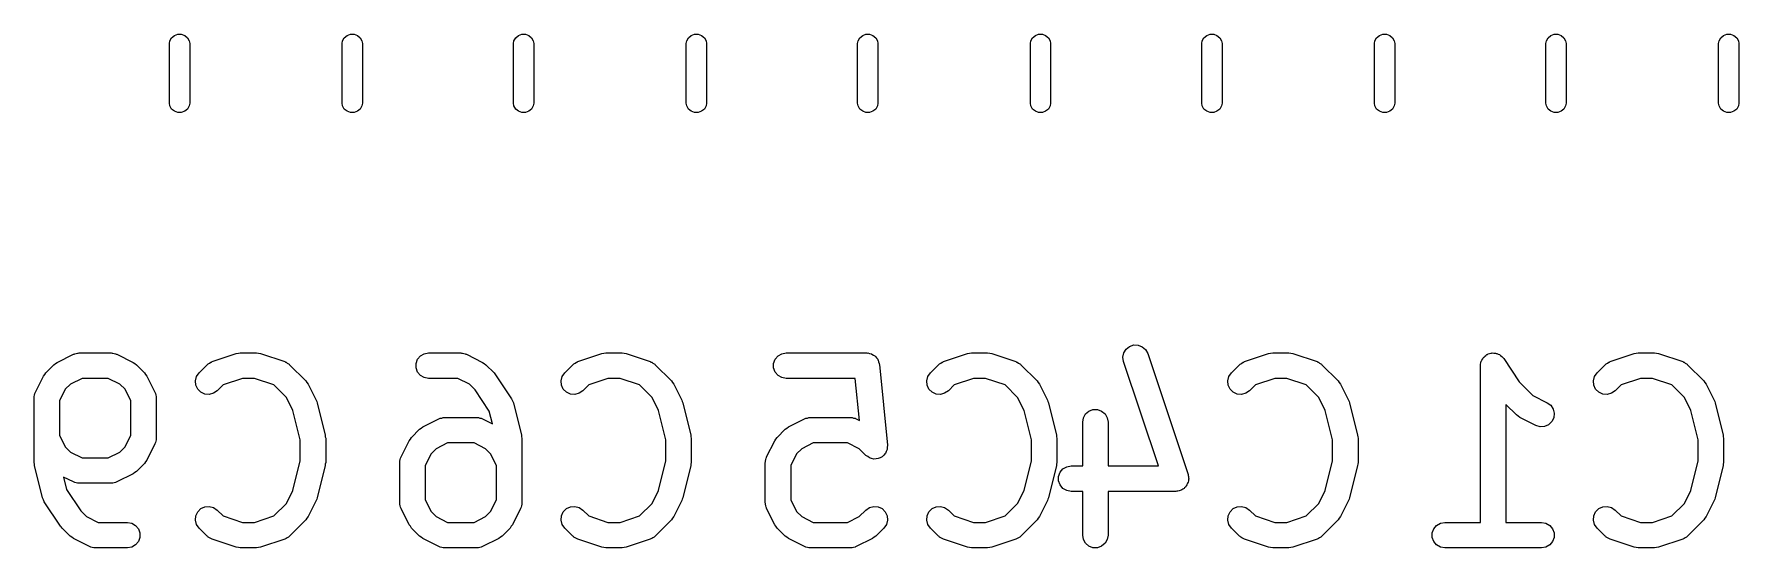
# Model space of a CAD drawing. Extents: x 44 to 144, y -112 to -67.
# Drawn here: x 98.71 to 108.77, y -69.62 to -66.58 of the extents above; entities that cross this region are included whole.
import ezdxf

# ---------------------------------------------------------------- set-up
doc = ezdxf.new("R2010")
doc.units = 0
doc.header["$MEASUREMENT"] = 0
doc.layers.add('BLACK', color=7, linetype='CONTINUOUS')

msp = doc.modelspace()

# ---------------------------------------------------------------- linework, layer by layer
at = {"layer": 'BLACK', "linetype": 'CONTINUOUS'}
for p, q in [((99.506, -66.6395), (99.5087, -66.6239)), ((99.506, -66.9925), (99.506, -66.6395)), ((99.5087, -66.6239), (99.5193, -66.6056)), ((99.5193, -66.6056), (99.5355, -66.592)), ((99.5355, -66.592), (99.5554, -66.5847)), ((99.5554, -66.5847), (99.5766, -66.5847)), ((99.5766, -66.5847), (99.5965, -66.592)), ((99.5965, -66.592), (99.6127, -66.6056)), ((99.6127, -66.6056), (99.6233, -66.6239)), ((99.6233, -66.6239), (99.626, -66.6395)), ((99.626, -66.6395), (99.626, -66.9925)), ((100.526, -66.6395), (100.529, -66.6239)), ((100.526, -66.9925), (100.526, -66.6395)), ((100.529, -66.6239), (100.539, -66.6056)), ((100.539, -66.6056), (100.556, -66.592)), ((100.556, -66.592), (100.575, -66.5847)), ((100.575, -66.5847), (100.597, -66.5847)), ((100.597, -66.5847), (100.616, -66.592)), ((100.616, -66.592), (100.633, -66.6056)), ((100.633, -66.6056), (100.643, -66.6239)), ((100.643, -66.6239), (100.646, -66.6395)), ((100.646, -66.6395), (100.646, -66.9925)), ((101.538, -66.6395), (101.541, -66.6239)), ((101.538, -66.9925), (101.538, -66.6395)), ((101.541, -66.6239), (101.551, -66.6056)), ((101.551, -66.6056), (101.568, -66.592)), ((101.568, -66.592), (101.587, -66.5847)), ((101.587, -66.5847), (101.609, -66.5847)), ((101.609, -66.5847), (101.628, -66.592)), ((101.628, -66.592), (101.645, -66.6056)), ((101.645, -66.6056), (101.655, -66.6239)), ((101.655, -66.6239), (101.658, -66.6395)), ((101.658, -66.6395), (101.658, -66.9925)), ((102.558, -66.6395), (102.561, -66.6239)), ((102.558, -66.9925), (102.558, -66.6395)), ((102.561, -66.6239), (102.571, -66.6056)), ((102.571, -66.6056), (102.588, -66.592)), ((102.588, -66.592), (102.607, -66.5847)), ((102.607, -66.5847), (102.629, -66.5847)), ((102.629, -66.5847), (102.648, -66.592)), ((102.648, -66.592), (102.665, -66.6056)), ((102.665, -66.6056), (102.675, -66.6239)), ((102.675, -66.6239), (102.678, -66.6395)), ((102.678, -66.6395), (102.678, -66.9925)), ((103.57, -66.6395), (103.573, -66.6239)), ((103.57, -66.9925), (103.57, -66.6395)), ((103.573, -66.6239), (103.583, -66.6056)), ((103.583, -66.6056), (103.6, -66.592)), ((103.6, -66.592), (103.619, -66.5847)), ((103.619, -66.5847), (103.641, -66.5847)), ((103.641, -66.5847), (103.66, -66.592)), ((103.66, -66.592), (103.677, -66.6056)), ((103.677, -66.6056), (103.687, -66.6239)), ((103.687, -66.6239), (103.69, -66.6395)), ((103.69, -66.6395), (103.69, -66.9925)), ((104.59, -66.6395), (104.593, -66.6239)), ((104.59, -66.9925), (104.59, -66.6395)), ((104.593, -66.6239), (104.603, -66.6056)), ((104.603, -66.6056), (104.62, -66.592)), ((104.62, -66.592), (104.639, -66.5847)), ((104.639, -66.5847), (104.661, -66.5847)), ((104.661, -66.5847), (104.68, -66.592)), ((104.68, -66.592), (104.697, -66.6056)), ((104.697, -66.6056), (104.707, -66.6239)), ((104.707, -66.6239), (104.71, -66.6395)), ((104.71, -66.6395), (104.71, -66.9925)), ((105.602, -66.6395), (105.605, -66.6239)), ((105.602, -66.9925), (105.602, -66.6395)), ((105.605, -66.6239), (105.615, -66.6056)), ((105.615, -66.6056), (105.632, -66.592)), ((105.632, -66.592), (105.651, -66.5847)), ((105.651, -66.5847), (105.673, -66.5847)), ((105.673, -66.5847), (105.692, -66.592)), ((105.692, -66.592), (105.709, -66.6056)), ((105.709, -66.6056), (105.719, -66.6239)), ((105.719, -66.6239), (105.722, -66.6395)), ((105.722, -66.6395), (105.722, -66.9925)), ((106.622, -66.6395), (106.625, -66.6239)), ((106.622, -66.9925), (106.622, -66.6395)), ((106.625, -66.6239), (106.635, -66.6056)), ((106.635, -66.6056), (106.652, -66.592)), ((106.652, -66.592), (106.671, -66.5847)), ((106.671, -66.5847), (106.693, -66.5847)), ((106.693, -66.5847), (106.712, -66.592)), ((106.712, -66.592), (106.729, -66.6056)), ((106.729, -66.6056), (106.739, -66.6239)), ((106.739, -66.6239), (106.742, -66.6395)), ((106.742, -66.6395), (106.742, -66.9925)), ((107.634, -66.6395), (107.637, -66.6239)), ((107.634, -66.9925), (107.634, -66.6395)), ((107.637, -66.6239), (107.647, -66.6056)), ((107.647, -66.6056), (107.664, -66.592)), ((107.664, -66.592), (107.683, -66.5847)), ((107.683, -66.5847), (107.705, -66.5847)), ((107.705, -66.5847), (107.724, -66.592)), ((107.724, -66.592), (107.741, -66.6056)), ((107.741, -66.6056), (107.751, -66.6239)), ((107.751, -66.6239), (107.754, -66.6395)), ((107.754, -66.6395), (107.754, -66.9925)), ((108.654, -66.6395), (108.657, -66.6239)), ((108.654, -66.9925), (108.654, -66.6395)), ((108.657, -66.6239), (108.667, -66.6056)), ((108.667, -66.6056), (108.684, -66.592)), ((108.684, -66.592), (108.703, -66.5847)), ((108.703, -66.5847), (108.725, -66.5847)), ((108.725, -66.5847), (108.744, -66.592)), ((108.744, -66.592), (108.761, -66.6056)), ((108.761, -66.6056), (108.771, -66.6239)), ((108.771, -66.6239), (108.774, -66.6395)), ((108.774, -66.6395), (108.774, -66.9925)), ((99.5087, -67.0081), (99.506, -66.9925)), ((99.5193, -67.0264), (99.5087, -67.0081)), ((99.5355, -67.04), (99.5193, -67.0264)), ((99.5554, -67.0473), (99.5355, -67.04)), ((99.5965, -67.04), (99.5766, -67.0473)), ((99.6127, -67.0264), (99.5965, -67.04)), ((99.6233, -67.0081), (99.6127, -67.0264)), ((99.626, -66.9925), (99.6233, -67.0081)), ((100.529, -67.0081), (100.526, -66.9925)), ((100.539, -67.0264), (100.529, -67.0081)), ((100.556, -67.04), (100.539, -67.0264)), ((100.575, -67.0473), (100.556, -67.04)), ((100.616, -67.04), (100.597, -67.0473)), ((100.633, -67.0264), (100.616, -67.04)), ((100.643, -67.0081), (100.633, -67.0264)), ((100.646, -66.9925), (100.643, -67.0081)), ((101.541, -67.0081), (101.538, -66.9925)), ((101.551, -67.0264), (101.541, -67.0081)), ((101.568, -67.04), (101.551, -67.0264)), ((101.587, -67.0473), (101.568, -67.04)), ((101.628, -67.04), (101.609, -67.0473)), ((101.645, -67.0264), (101.628, -67.04)), ((101.655, -67.0081), (101.645, -67.0264)), ((101.658, -66.9925), (101.655, -67.0081)), ((102.561, -67.0081), (102.558, -66.9925)), ((102.571, -67.0264), (102.561, -67.0081)), ((102.588, -67.04), (102.571, -67.0264)), ((102.607, -67.0473), (102.588, -67.04)), ((102.648, -67.04), (102.629, -67.0473)), ((102.665, -67.0264), (102.648, -67.04)), ((102.675, -67.0081), (102.665, -67.0264)), ((102.678, -66.9925), (102.675, -67.0081)), ((103.573, -67.0081), (103.57, -66.9925)), ((103.583, -67.0264), (103.573, -67.0081)), ((103.6, -67.04), (103.583, -67.0264)), ((103.619, -67.0473), (103.6, -67.04)), ((103.66, -67.04), (103.641, -67.0473)), ((103.677, -67.0264), (103.66, -67.04)), ((103.687, -67.0081), (103.677, -67.0264)), ((103.69, -66.9925), (103.687, -67.0081)), ((104.593, -67.0081), (104.59, -66.9925)), ((104.603, -67.0264), (104.593, -67.0081)), ((104.62, -67.04), (104.603, -67.0264)), ((104.639, -67.0473), (104.62, -67.04)), ((104.68, -67.04), (104.661, -67.0473)), ((104.697, -67.0264), (104.68, -67.04)), ((104.707, -67.0081), (104.697, -67.0264)), ((104.71, -66.9925), (104.707, -67.0081)), ((105.605, -67.0081), (105.602, -66.9925)), ((105.615, -67.0264), (105.605, -67.0081)), ((105.632, -67.04), (105.615, -67.0264)), ((105.651, -67.0473), (105.632, -67.04)), ((105.692, -67.04), (105.673, -67.0473)), ((105.709, -67.0264), (105.692, -67.04)), ((105.719, -67.0081), (105.709, -67.0264)), ((105.722, -66.9925), (105.719, -67.0081)), ((106.625, -67.0081), (106.622, -66.9925)), ((106.635, -67.0264), (106.625, -67.0081)), ((106.652, -67.04), (106.635, -67.0264)), ((106.671, -67.0473), (106.652, -67.04)), ((106.712, -67.04), (106.693, -67.0473)), ((106.729, -67.0264), (106.712, -67.04)), ((106.739, -67.0081), (106.729, -67.0264)), ((106.742, -66.9925), (106.739, -67.0081)), ((107.637, -67.0081), (107.634, -66.9925)), ((107.647, -67.0264), (107.637, -67.0081)), ((107.664, -67.04), (107.647, -67.0264)), ((107.683, -67.0473), (107.664, -67.04)), ((107.724, -67.04), (107.705, -67.0473)), ((107.741, -67.0264), (107.724, -67.04)), ((107.751, -67.0081), (107.741, -67.0264)), ((107.754, -66.9925), (107.751, -67.0081)), ((108.657, -67.0081), (108.654, -66.9925)), ((108.667, -67.0264), (108.657, -67.0081)), ((108.684, -67.04), (108.667, -67.0264)), ((108.703, -67.0473), (108.684, -67.04)), ((108.744, -67.04), (108.725, -67.0473)), ((108.761, -67.0264), (108.744, -67.04)), ((108.771, -67.0081), (108.761, -67.0264)), ((108.774, -66.9925), (108.771, -67.0081)), ((99.5766, -67.0473), (99.5554, -67.0473)), ((100.597, -67.0473), (100.575, -67.0473)), ((101.609, -67.0473), (101.587, -67.0473)), ((102.629, -67.0473), (102.607, -67.0473)), ((103.641, -67.0473), (103.619, -67.0473)), ((104.661, -67.0473), (104.639, -67.0473)), ((105.673, -67.0473), (105.651, -67.0473)), ((106.693, -67.0473), (106.671, -67.0473)), ((107.705, -67.0473), (107.683, -67.0473)), ((108.725, -67.0473), (108.703, -67.0473)), ((105.142, -68.4652), (105.156, -68.443)), ((105.156, -68.443), (105.176, -68.4268)), ((105.176, -68.4268), (105.201, -68.4186)), ((105.201, -68.4186), (105.227, -68.4193)), ((105.227, -68.4193), (105.251, -68.4289)), ((105.251, -68.4289), (105.27, -68.4461)), ((105.27, -68.4461), (105.283, -68.469)), ((98.7769, -68.5826), (98.8245, -68.535)), ((98.8245, -68.535), (98.8343, -68.5281)), ((98.8343, -68.5281), (98.844, -68.5209)), ((98.844, -68.5209), (98.9392, -68.4733)), ((98.9392, -68.4733), (98.9434, -68.4721)), ((98.9434, -68.4721), (98.9471, -68.4699)), ((98.9471, -68.4699), (98.9558, -68.4684)), ((98.9558, -68.4684), (98.9642, -68.4659)), ((98.9642, -68.4659), (98.9685, -68.4661)), ((98.9685, -68.4661), (98.9728, -68.4654)), ((98.9728, -68.4654), (99.1632, -68.4654)), ((99.1632, -68.4654), (99.1675, -68.4661)), ((99.1675, -68.4661), (99.1718, -68.4659)), ((99.1718, -68.4659), (99.1802, -68.4684)), ((99.1802, -68.4684), (99.1889, -68.4699)), ((99.1889, -68.4699), (99.1926, -68.4721)), ((99.1926, -68.4721), (99.1968, -68.4733)), ((99.1968, -68.4733), (99.292, -68.5209)), ((99.292, -68.5209), (99.3017, -68.5281)), ((99.3017, -68.5281), (99.3115, -68.535)), ((99.3115, -68.535), (99.3591, -68.5826)), ((99.6816, -68.5826), (99.7293, -68.535)), ((99.7293, -68.535), (99.7328, -68.5325)), ((99.7328, -68.5325), (99.7357, -68.5293)), ((99.7357, -68.5293), (99.7434, -68.5251)), ((99.7434, -68.5251), (99.7506, -68.52)), ((99.7506, -68.52), (99.7548, -68.5189)), ((99.7548, -68.5189), (99.7586, -68.5168)), ((99.7586, -68.5168), (99.9014, -68.4692)), ((99.9014, -68.4692), (99.9133, -68.4675)), ((99.9133, -68.4675), (99.9251, -68.4654)), ((99.9251, -68.4654), (100.02, -68.4654)), ((100.02, -68.4654), (100.032, -68.4675)), ((100.032, -68.4675), (100.044, -68.4692)), ((100.044, -68.4692), (100.187, -68.5168)), ((100.187, -68.5168), (100.191, -68.5189)), ((100.191, -68.5189), (100.195, -68.52)), ((100.195, -68.52), (100.202, -68.5251)), ((100.202, -68.5251), (100.21, -68.5293)), ((100.21, -68.5293), (100.213, -68.5325)), ((100.213, -68.5325), (100.216, -68.535)), ((100.216, -68.535), (100.312, -68.6302)), ((100.963, -68.5274), (100.972, -68.5029)), ((100.963, -68.5534), (100.963, -68.5274)), ((100.972, -68.5779), (100.963, -68.5534)), ((100.972, -68.5029), (100.988, -68.4829)), ((100.988, -68.4829), (101.011, -68.4699)), ((101.011, -68.4699), (101.037, -68.4654)), ((101.037, -68.4654), (101.227, -68.4654)), ((101.227, -68.4654), (101.231, -68.4661)), ((101.231, -68.4661), (101.236, -68.4659)), ((101.236, -68.4659), (101.244, -68.4684)), ((101.244, -68.4684), (101.253, -68.4699)), ((101.253, -68.4699), (101.256, -68.4721)), ((101.256, -68.4721), (101.261, -68.4733)), ((101.261, -68.4733), (101.356, -68.5209)), ((101.356, -68.5209), (101.365, -68.5281)), ((101.365, -68.5281), (101.375, -68.535)), ((101.375, -68.535), (101.423, -68.5826)), ((101.841, -68.5826), (101.888, -68.535)), ((101.888, -68.535), (101.892, -68.5325)), ((101.892, -68.5325), (101.895, -68.5293)), ((101.895, -68.5293), (101.902, -68.5251)), ((101.902, -68.5251), (101.91, -68.52)), ((101.91, -68.52), (101.914, -68.5189)), ((101.914, -68.5189), (101.918, -68.5168)), ((101.918, -68.5168), (102.06, -68.4692)), ((102.06, -68.4692), (102.072, -68.4675)), ((102.072, -68.4675), (102.084, -68.4654)), ((102.084, -68.4654), (102.179, -68.4654)), ((102.179, -68.4654), (102.191, -68.4675)), ((102.191, -68.4675), (102.203, -68.4692)), ((102.203, -68.4692), (102.346, -68.5168)), ((102.346, -68.5168), (102.35, -68.5189)), ((102.35, -68.5189), (102.354, -68.52)), ((102.354, -68.52), (102.361, -68.5251)), ((102.361, -68.5251), (102.369, -68.5293)), ((102.369, -68.5293), (102.372, -68.5325)), ((102.372, -68.5325), (102.375, -68.535)), ((102.375, -68.535), (102.471, -68.6302)), ((103.074, -68.5274), (103.083, -68.5029)), ((103.074, -68.5534), (103.074, -68.5274)), ((103.083, -68.5779), (103.074, -68.5534)), ((103.083, -68.5029), (103.1, -68.4829)), ((103.1, -68.4829), (103.122, -68.4699)), ((103.122, -68.4699), (103.148, -68.4654)), ((103.148, -68.4654), (103.624, -68.4654)), ((103.624, -68.4654), (103.627, -68.4659)), ((103.627, -68.4659), (103.63, -68.4656)), ((103.63, -68.4656), (103.64, -68.4681)), ((103.64, -68.4681), (103.65, -68.4699)), ((103.65, -68.4699), (103.652, -68.4713)), ((103.652, -68.4713), (103.655, -68.472)), ((103.655, -68.472), (103.663, -68.4778)), ((103.663, -68.4778), (103.672, -68.4829)), ((103.672, -68.4829), (103.674, -68.4851)), ((103.674, -68.4851), (103.676, -68.4867)), ((103.676, -68.4867), (103.682, -68.495)), ((103.682, -68.495), (103.689, -68.5029)), ((103.689, -68.5029), (103.69, -68.5055)), ((103.69, -68.5055), (103.692, -68.5078)), ((103.692, -68.5078), (103.694, -68.5177)), ((103.694, -68.5177), (103.698, -68.5274)), ((103.698, -68.5274), (103.698, -68.5302)), ((103.698, -68.5302), (103.699, -68.5329)), ((103.699, -68.5329), (103.746, -69.0091)), ((104, -68.5826), (104.047, -68.535)), ((104.047, -68.535), (104.051, -68.5325)), ((104.051, -68.5325), (104.054, -68.5293)), ((104.054, -68.5293), (104.061, -68.5251)), ((104.061, -68.5251), (104.069, -68.52)), ((104.069, -68.52), (104.073, -68.5189)), ((104.073, -68.5189), (104.077, -68.5168)), ((104.077, -68.5168), (104.219, -68.4692)), ((104.219, -68.4692), (104.231, -68.4675)), ((104.231, -68.4675), (104.243, -68.4654)), ((104.243, -68.4654), (104.338, -68.4654)), ((104.338, -68.4654), (104.35, -68.4675)), ((104.35, -68.4675), (104.362, -68.4692)), ((104.362, -68.4692), (104.505, -68.5168)), ((104.505, -68.5168), (104.509, -68.5189)), ((104.509, -68.5189), (104.513, -68.52)), ((104.513, -68.52), (104.52, -68.5251)), ((104.52, -68.5251), (104.528, -68.5293)), ((104.528, -68.5293), (104.531, -68.5325)), ((104.531, -68.5325), (104.534, -68.535)), ((104.534, -68.535), (104.63, -68.6302)), ((105.137, -68.4907), (105.142, -68.4652)), ((105.14, -68.5165), (105.137, -68.4907)), ((105.346, -69.132), (105.14, -68.5165)), ((105.283, -68.469), (105.521, -69.1833)), ((105.778, -68.5826), (105.825, -68.535)), ((105.825, -68.535), (105.829, -68.5325)), ((105.829, -68.5325), (105.832, -68.5293)), ((105.832, -68.5293), (105.839, -68.5251)), ((105.839, -68.5251), (105.847, -68.52)), ((105.847, -68.52), (105.851, -68.5189)), ((105.851, -68.5189), (105.855, -68.5168)), ((105.855, -68.5168), (105.997, -68.4692)), ((105.997, -68.4692), (106.009, -68.4675)), ((106.009, -68.4675), (106.021, -68.4654)), ((106.021, -68.4654), (106.116, -68.4654)), ((106.116, -68.4654), (106.128, -68.4675)), ((106.128, -68.4675), (106.14, -68.4692)), ((106.14, -68.4692), (106.283, -68.5168)), ((106.283, -68.5168), (106.287, -68.5189)), ((106.287, -68.5189), (106.291, -68.52)), ((106.291, -68.52), (106.298, -68.5251)), ((106.298, -68.5251), (106.306, -68.5293)), ((106.306, -68.5293), (106.309, -68.5325)), ((106.309, -68.5325), (106.312, -68.535)), ((106.312, -68.535), (106.408, -68.6302)), ((107.248, -68.5321), (107.251, -68.5235)), ((107.249, -68.5363), (107.248, -68.5321)), ((107.248, -68.5404), (107.249, -68.5363)), ((107.248, -69.4654), (107.248, -68.5404)), ((107.251, -68.5235), (107.253, -68.5147)), ((107.253, -68.5147), (107.255, -68.5111)), ((107.255, -68.5111), (107.256, -68.5071)), ((107.256, -68.5071), (107.261, -68.4999)), ((107.261, -68.4999), (107.266, -68.4922)), ((107.266, -68.4922), (107.269, -68.4895)), ((107.269, -68.4895), (107.271, -68.4861)), ((107.271, -68.4861), (107.279, -68.4812)), ((107.279, -68.4812), (107.285, -68.4754)), ((107.285, -68.4754), (107.289, -68.474)), ((107.289, -68.474), (107.293, -68.4717)), ((107.293, -68.4717), (107.302, -68.4696)), ((107.302, -68.4696), (107.31, -68.4665)), ((107.31, -68.4665), (107.314, -68.4665)), ((107.314, -68.4665), (107.318, -68.4655)), ((107.318, -68.4655), (107.327, -68.4665)), ((107.327, -68.4665), (107.336, -68.4665)), ((107.336, -68.4665), (107.34, -68.4679)), ((107.34, -68.4679), (107.344, -68.4684)), ((107.344, -68.4684), (107.352, -68.4724)), ((107.352, -68.4724), (107.361, -68.4754)), ((107.361, -68.4754), (107.364, -68.4781)), ((107.364, -68.4781), (107.367, -68.4799)), ((107.367, -68.4799), (107.374, -68.4864)), ((107.374, -68.4864), (107.38, -68.4922)), ((107.38, -68.4922), (107.383, -68.4958)), ((107.383, -68.4958), (107.385, -68.4988)), ((107.385, -68.4988), (107.477, -68.6355)), ((107.937, -68.5826), (107.984, -68.535)), ((107.984, -68.535), (107.988, -68.5325)), ((107.988, -68.5325), (107.991, -68.5293)), ((107.991, -68.5293), (107.998, -68.5251)), ((107.998, -68.5251), (108.006, -68.52)), ((108.006, -68.52), (108.01, -68.5189)), ((108.01, -68.5189), (108.014, -68.5168)), ((108.014, -68.5168), (108.156, -68.4692)), ((108.156, -68.4692), (108.168, -68.4675)), ((108.168, -68.4675), (108.18, -68.4654)), ((108.18, -68.4654), (108.275, -68.4654)), ((108.275, -68.4654), (108.287, -68.4675)), ((108.287, -68.4675), (108.299, -68.4692)), ((108.299, -68.4692), (108.442, -68.5168)), ((108.442, -68.5168), (108.446, -68.5189)), ((108.446, -68.5189), (108.45, -68.52)), ((108.45, -68.52), (108.457, -68.5251)), ((108.457, -68.5251), (108.465, -68.5293)), ((108.465, -68.5293), (108.468, -68.5325)), ((108.468, -68.5325), (108.471, -68.535)), ((108.471, -68.535), (108.567, -68.6302)), ((98.7152, -68.6973), (98.7628, -68.6021)), ((98.7628, -68.6021), (98.77, -68.5924)), ((98.77, -68.5924), (98.7769, -68.5826)), ((98.9219, -68.6496), (98.8915, -68.68)), ((98.9905, -68.6154), (98.9219, -68.6496)), ((99.1455, -68.6154), (98.9905, -68.6154)), ((99.214, -68.6496), (99.1455, -68.6154)), ((99.2445, -68.68), (99.214, -68.6496)), ((99.3591, -68.5826), (99.366, -68.5924)), ((99.366, -68.5924), (99.3732, -68.6021)), ((99.3732, -68.6021), (99.4208, -68.6973)), ((99.66, -68.6291), (99.6667, -68.6039)), ((99.6622, -68.655), (99.66, -68.6291)), ((99.6667, -68.6039), (99.6816, -68.5826)), ((99.8228, -68.6536), (99.7877, -68.6887)), ((99.9373, -68.6154), (99.8228, -68.6536)), ((100.008, -68.6154), (99.9373, -68.6154)), ((100.123, -68.6536), (100.008, -68.6154)), ((100.197, -68.7277), (100.123, -68.6536)), ((100.312, -68.6302), (100.318, -68.6401)), ((100.318, -68.6401), (100.326, -68.6497)), ((100.326, -68.6497), (100.373, -68.7449)), ((100.988, -68.5978), (100.972, -68.5779)), ((101.011, -68.6109), (100.988, -68.5978)), ((101.037, -68.6154), (101.011, -68.6109)), ((101.209, -68.6154), (101.037, -68.6154)), ((101.278, -68.6496), (101.209, -68.6154)), ((101.312, -68.6834), (101.278, -68.6496)), ((101.423, -68.5826), (101.427, -68.5887)), ((101.427, -68.5887), (101.432, -68.594)), ((101.432, -68.594), (101.527, -68.7369)), ((101.819, -68.6291), (101.826, -68.6039)), ((101.821, -68.655), (101.819, -68.6291)), ((101.826, -68.6039), (101.841, -68.5826)), ((101.982, -68.6536), (101.947, -68.6887)), ((102.096, -68.6154), (101.982, -68.6536)), ((102.167, -68.6154), (102.096, -68.6154)), ((102.282, -68.6536), (102.167, -68.6154)), ((102.356, -68.7277), (102.282, -68.6536)), ((102.471, -68.6302), (102.477, -68.6401)), ((102.477, -68.6401), (102.485, -68.6497)), ((102.485, -68.6497), (102.532, -68.7449)), ((103.1, -68.5978), (103.083, -68.5779)), ((103.122, -68.6109), (103.1, -68.5978)), ((103.148, -68.6154), (103.122, -68.6109)), ((103.556, -68.6154), (103.148, -68.6154)), ((103.581, -68.8636), (103.556, -68.6154)), ((103.978, -68.6291), (103.985, -68.6039)), ((103.98, -68.655), (103.978, -68.6291)), ((103.985, -68.6039), (104, -68.5826)), ((104.141, -68.6536), (104.106, -68.6887)), ((104.255, -68.6154), (104.141, -68.6536)), ((104.326, -68.6154), (104.255, -68.6154)), ((104.441, -68.6536), (104.326, -68.6154)), ((104.515, -68.7277), (104.441, -68.6536)), ((104.63, -68.6302), (104.636, -68.6401)), ((104.636, -68.6401), (104.644, -68.6497)), ((104.644, -68.6497), (104.691, -68.7449)), ((105.756, -68.6291), (105.763, -68.6039)), ((105.758, -68.655), (105.756, -68.6291)), ((105.763, -68.6039), (105.778, -68.5826)), ((105.919, -68.6536), (105.884, -68.6887)), ((106.033, -68.6154), (105.919, -68.6536)), ((106.104, -68.6154), (106.033, -68.6154)), ((106.219, -68.6536), (106.104, -68.6154)), ((106.293, -68.7277), (106.219, -68.6536)), ((106.408, -68.6302), (106.414, -68.6401)), ((106.414, -68.6401), (106.422, -68.6497)), ((106.422, -68.6497), (106.469, -68.7449)), ((107.477, -68.6355), (107.558, -68.7168)), ((107.915, -68.6291), (107.922, -68.6039)), ((107.917, -68.655), (107.915, -68.6291)), ((107.922, -68.6039), (107.937, -68.5826)), ((108.078, -68.6536), (108.043, -68.6887)), ((108.192, -68.6154), (108.078, -68.6536)), ((108.263, -68.6154), (108.192, -68.6154)), ((108.378, -68.6536), (108.263, -68.6154)), ((108.452, -68.7277), (108.378, -68.6536)), ((108.567, -68.6302), (108.573, -68.6401)), ((108.573, -68.6401), (108.581, -68.6497)), ((108.581, -68.6497), (108.628, -68.7449)), ((98.7073, -68.7309), (98.708, -68.7266)), ((98.7073, -69.1118), (98.7073, -68.7309)), ((98.7078, -68.7223), (98.7103, -68.7139)), ((98.708, -68.7266), (98.7078, -68.7223)), ((98.7103, -68.7139), (98.7118, -68.7052)), ((98.7118, -68.7052), (98.714, -68.7015)), ((98.714, -68.7015), (98.7152, -68.6973)), ((98.8915, -68.68), (98.8573, -68.7486)), ((98.8573, -68.7486), (98.8573, -68.9512)), ((99.2787, -68.7486), (99.2445, -68.68)), ((99.2787, -68.9512), (99.2787, -68.7486)), ((99.4208, -68.6973), (99.422, -68.7015)), ((99.422, -68.7015), (99.4242, -68.7052)), ((99.4242, -68.7052), (99.4257, -68.7139)), ((99.4257, -68.7139), (99.4282, -68.7223)), ((99.4282, -68.7223), (99.428, -68.7266)), ((99.428, -68.7266), (99.4287, -68.7309)), ((99.4287, -68.7309), (99.4287, -68.969)), ((99.6732, -68.6786), (99.6622, -68.655)), ((99.6916, -68.6971), (99.6732, -68.6786)), ((99.7153, -68.7081), (99.6916, -68.6971)), ((99.7412, -68.7103), (99.7153, -68.7081)), ((99.7664, -68.7036), (99.7412, -68.7103)), ((99.7877, -68.6887), (99.7664, -68.7036)), ((100.235, -68.8047), (100.197, -68.7277)), ((100.373, -68.7449), (100.376, -68.7528)), ((100.376, -68.7528), (100.379, -68.7603)), ((101.395, -68.8093), (101.312, -68.6834)), ((101.527, -68.7369), (101.533, -68.7486)), ((101.533, -68.7486), (101.538, -68.7603)), ((101.832, -68.6786), (101.821, -68.655)), ((101.851, -68.6971), (101.832, -68.6786)), ((101.874, -68.7081), (101.851, -68.6971)), ((101.9, -68.7103), (101.874, -68.7081)), ((101.925, -68.7036), (101.9, -68.7103)), ((101.947, -68.6887), (101.925, -68.7036)), ((102.394, -68.8047), (102.356, -68.7277)), ((102.532, -68.7449), (102.535, -68.7528)), ((102.535, -68.7528), (102.538, -68.7603)), ((103.991, -68.6786), (103.98, -68.655)), ((104.01, -68.6971), (103.991, -68.6786)), ((104.033, -68.7081), (104.01, -68.6971)), ((104.059, -68.7103), (104.033, -68.7081)), ((104.084, -68.7036), (104.059, -68.7103)), ((104.106, -68.6887), (104.084, -68.7036)), ((104.553, -68.8047), (104.515, -68.7277)), ((104.691, -68.7449), (104.694, -68.7528)), ((104.694, -68.7528), (104.697, -68.7603)), ((105.769, -68.6786), (105.758, -68.655)), ((105.788, -68.6971), (105.769, -68.6786)), ((105.811, -68.7081), (105.788, -68.6971)), ((105.837, -68.7103), (105.811, -68.7081)), ((105.862, -68.7036), (105.837, -68.7103)), ((105.884, -68.6887), (105.862, -68.7036)), ((106.331, -68.8047), (106.293, -68.7277)), ((106.469, -68.7449), (106.472, -68.7528)), ((106.472, -68.7528), (106.475, -68.7603)), ((107.558, -68.7168), (107.642, -68.759)), ((107.928, -68.6786), (107.917, -68.655)), ((107.947, -68.6971), (107.928, -68.6786)), ((107.97, -68.7081), (107.947, -68.6971)), ((107.996, -68.7103), (107.97, -68.7081)), ((108.021, -68.7036), (107.996, -68.7103)), ((108.043, -68.6887), (108.021, -68.7036)), ((108.49, -68.8047), (108.452, -68.7277)), ((108.628, -68.7449), (108.631, -68.7528)), ((108.631, -68.7528), (108.634, -68.7603)), ((100.279, -68.9782), (100.235, -68.8047)), ((100.379, -68.7603), (100.426, -68.9508)), ((101.003, -68.9019), (101.098, -68.8543)), ((101.098, -68.8543), (101.102, -68.853)), ((101.102, -68.853), (101.106, -68.8509)), ((101.106, -68.8509), (101.115, -68.8493)), ((101.115, -68.8493), (101.123, -68.8468)), ((101.123, -68.8468), (101.128, -68.8471)), ((101.128, -68.8471), (101.132, -68.8463)), ((101.132, -68.8463), (101.322, -68.8463)), ((101.322, -68.8463), (101.326, -68.8471)), ((101.326, -68.8471), (101.331, -68.8468)), ((101.331, -68.8468), (101.339, -68.8493)), ((101.339, -68.8493), (101.348, -68.8509)), ((101.348, -68.8509), (101.352, -68.853)), ((101.352, -68.853), (101.356, -68.8543)), ((101.356, -68.8543), (101.414, -68.8834)), ((101.414, -68.8834), (101.395, -68.8093)), ((101.538, -68.7603), (101.585, -68.9508)), ((102.438, -68.9782), (102.394, -68.8047)), ((102.538, -68.7603), (102.585, -68.9508)), ((103.162, -68.9019), (103.257, -68.8543)), ((103.257, -68.8543), (103.261, -68.853)), ((103.261, -68.853), (103.265, -68.8509)), ((103.265, -68.8509), (103.274, -68.8493)), ((103.274, -68.8493), (103.282, -68.8468)), ((103.282, -68.8468), (103.287, -68.8471)), ((103.287, -68.8471), (103.291, -68.8463)), ((103.291, -68.8463), (103.529, -68.8463)), ((103.529, -68.8463), (103.533, -68.8471)), ((103.533, -68.8471), (103.537, -68.8468)), ((103.537, -68.8468), (103.546, -68.8493)), ((103.546, -68.8493), (103.555, -68.8509)), ((103.555, -68.8509), (103.558, -68.853)), ((103.558, -68.853), (103.562, -68.8543)), ((103.562, -68.8543), (103.581, -68.8636)), ((104.597, -68.9782), (104.553, -68.8047)), ((104.697, -68.7603), (104.744, -68.9508)), ((104.899, -68.8737), (104.903, -68.8481)), ((104.903, -68.8481), (104.916, -68.8255)), ((104.916, -68.8255), (104.936, -68.8088)), ((104.936, -68.8088), (104.96, -68.7999)), ((104.96, -68.7999), (104.987, -68.7999)), ((104.987, -68.7999), (105.011, -68.8088)), ((105.011, -68.8088), (105.031, -68.8255)), ((105.031, -68.8255), (105.044, -68.8481)), ((105.044, -68.8481), (105.049, -68.8737)), ((106.375, -68.9782), (106.331, -68.8047)), ((106.475, -68.7603), (106.522, -68.9508)), ((107.46, -68.8315), (107.398, -68.7691)), ((107.398, -68.7691), (107.398, -69.4654)), ((107.47, -68.8384), (107.46, -68.8315)), ((107.48, -68.8456), (107.47, -68.8384)), ((107.575, -68.8932), (107.48, -68.8456)), ((107.642, -68.759), (107.663, -68.7745)), ((107.663, -68.7745), (107.678, -68.7963)), ((107.681, -68.8475), (107.669, -68.8708)), ((107.678, -68.7963), (107.684, -68.8216)), ((107.684, -68.8216), (107.681, -68.8475)), ((108.534, -68.9782), (108.49, -68.8047)), ((108.634, -68.7603), (108.681, -68.9508)), ((98.8573, -68.9512), (98.8915, -69.0198)), ((99.2445, -69.0198), (99.2787, -68.9512)), ((100.426, -68.9508), (100.427, -68.9599)), ((100.936, -68.9635), (100.983, -68.9159)), ((100.983, -68.9159), (100.993, -68.909)), ((100.993, -68.909), (101.003, -68.9019)), ((101.585, -68.9508), (101.586, -68.9599)), ((102.585, -68.9508), (102.586, -68.9599)), ((103.095, -68.9635), (103.142, -68.9159)), ((103.142, -68.9159), (103.152, -68.909)), ((103.152, -68.909), (103.162, -68.9019)), ((104.744, -68.9508), (104.745, -68.9599)), ((104.899, -69.132), (104.899, -68.8737)), ((105.049, -68.8737), (105.049, -69.132)), ((106.522, -68.9508), (106.523, -68.9599)), ((107.6, -68.9006), (107.575, -68.8932)), ((107.626, -68.899), (107.6, -68.9006)), ((107.65, -68.8887), (107.626, -68.899)), ((107.669, -68.8708), (107.65, -68.8887)), ((108.681, -68.9508), (108.682, -68.9599)), ((98.8915, -69.0198), (98.9219, -69.0502)), ((98.9219, -69.0502), (98.9905, -69.0844)), ((99.1455, -69.0844), (99.214, -69.0502)), ((99.214, -69.0502), (99.2445, -69.0198)), ((99.4208, -69.0025), (99.3732, -69.0977)), ((99.422, -68.9983), (99.4208, -69.0025)), ((99.4242, -68.9946), (99.422, -68.9983)), ((99.4257, -68.9859), (99.4242, -68.9946)), ((99.4282, -68.9775), (99.4257, -68.9859)), ((99.4287, -68.969), (99.428, -68.9732)), ((99.428, -68.9732), (99.4282, -68.9775)), ((100.279, -69.1026), (100.279, -68.9782)), ((100.427, -68.9599), (100.429, -68.969)), ((100.429, -68.969), (100.429, -69.1118)), ((100.874, -69.0783), (100.922, -68.983)), ((100.922, -68.983), (100.929, -68.9734)), ((100.929, -68.9734), (100.936, -68.9635)), ((101.081, -69.0306), (101.051, -69.061)), ((101.149, -68.9963), (101.081, -69.0306)), ((101.305, -68.9963), (101.149, -68.9963)), ((101.373, -69.0306), (101.305, -68.9963)), ((101.403, -69.061), (101.373, -69.0306)), ((101.586, -68.9599), (101.588, -68.969)), ((101.588, -68.969), (101.588, -69.3499)), ((102.438, -69.1026), (102.438, -68.9782)), ((102.586, -68.9599), (102.588, -68.969)), ((102.588, -68.969), (102.588, -69.1118)), ((103.033, -69.0783), (103.081, -68.983)), ((103.081, -68.983), (103.088, -68.9734)), ((103.088, -68.9734), (103.095, -68.9635)), ((103.24, -69.0306), (103.21, -69.061)), ((103.308, -68.9963), (103.24, -69.0306)), ((103.511, -68.9963), (103.308, -68.9963)), ((103.58, -69.0306), (103.511, -68.9963)), ((103.619, -69.0696), (103.58, -69.0306)), ((103.739, -69.0474), (103.734, -69.0588)), ((103.744, -69.036), (103.739, -69.0474)), ((103.745, -69.0225), (103.744, -69.0351)), ((103.744, -69.0351), (103.744, -69.0355)), ((103.744, -69.0355), (103.744, -69.036)), ((103.746, -69.01), (103.745, -69.0225)), ((103.746, -69.0091), (103.746, -69.0096)), ((103.746, -69.0096), (103.746, -69.01)), ((104.597, -69.1026), (104.597, -68.9782)), ((104.745, -68.9599), (104.747, -68.969)), ((104.747, -68.969), (104.747, -69.1118)), ((106.375, -69.1026), (106.375, -68.9782)), ((106.523, -68.9599), (106.525, -68.969)), ((106.525, -68.969), (106.525, -69.1118)), ((108.534, -69.1026), (108.534, -68.9782)), ((108.682, -68.9599), (108.684, -68.969)), ((108.684, -68.969), (108.684, -69.1118)), ((98.7089, -69.1208), (98.7073, -69.1118)), ((98.7095, -69.13), (98.7089, -69.1208)), ((98.7571, -69.3205), (98.7095, -69.13)), ((98.9905, -69.0844), (99.1455, -69.0844)), ((99.3591, -69.1172), (99.3115, -69.1648)), ((99.366, -69.1074), (99.3591, -69.1172)), ((99.3732, -69.0977), (99.366, -69.1074)), ((100.235, -69.2761), (100.279, -69.1026)), ((100.426, -69.13), (100.379, -69.3205)), ((100.427, -69.1208), (100.426, -69.13)), ((100.429, -69.1118), (100.427, -69.1208)), ((100.866, -69.1118), (100.867, -69.1076)), ((100.866, -69.3499), (100.866, -69.1118)), ((100.867, -69.1032), (100.869, -69.0948)), ((100.867, -69.1076), (100.867, -69.1032)), ((100.869, -69.0948), (100.871, -69.0862)), ((100.871, -69.0862), (100.873, -69.0824)), ((100.873, -69.0824), (100.874, -69.0783)), ((101.051, -69.061), (101.016, -69.1295)), ((101.016, -69.1295), (101.016, -69.3322)), ((101.438, -69.1295), (101.403, -69.061)), ((101.438, -69.3322), (101.438, -69.1295)), ((102.394, -69.2761), (102.438, -69.1026)), ((102.585, -69.13), (102.538, -69.3205)), ((102.586, -69.1208), (102.585, -69.13)), ((102.588, -69.1118), (102.586, -69.1208)), ((103.025, -69.1118), (103.026, -69.1076)), ((103.025, -69.3499), (103.025, -69.1118)), ((103.026, -69.1032), (103.028, -69.0948)), ((103.026, -69.1076), (103.026, -69.1032)), ((103.028, -69.0948), (103.03, -69.0862)), ((103.03, -69.0862), (103.032, -69.0824)), ((103.032, -69.0824), (103.033, -69.0783)), ((103.21, -69.061), (103.175, -69.1295)), ((103.175, -69.1295), (103.175, -69.3322)), ((103.619, -69.0699), (103.619, -69.0696)), ((103.619, -69.0703), (103.619, -69.0699)), ((103.63, -69.0773), (103.619, -69.0703)), ((103.64, -69.0845), (103.63, -69.0773)), ((103.64, -69.0847), (103.64, -69.0845)), ((103.641, -69.0849), (103.64, -69.0847)), ((103.653, -69.088), (103.641, -69.0849)), ((103.665, -69.0913), (103.653, -69.088)), ((103.666, -69.0912), (103.665, -69.0913)), ((103.679, -69.0901), (103.666, -69.0914)), ((103.666, -69.0914), (103.666, -69.0912)), ((103.691, -69.089), (103.679, -69.0901)), ((103.692, -69.0888), (103.691, -69.089)), ((103.703, -69.0833), (103.692, -69.0888)), ((103.692, -69.0888), (103.692, -69.0888)), ((103.715, -69.078), (103.703, -69.0833)), ((103.724, -69.0685), (103.715, -69.0775)), ((103.715, -69.0775), (103.715, -69.0777)), ((103.715, -69.0777), (103.715, -69.078)), ((103.733, -69.0596), (103.724, -69.0685)), ((103.734, -69.0588), (103.733, -69.0592)), ((103.733, -69.0592), (103.733, -69.0596)), ((104.553, -69.2761), (104.597, -69.1026)), ((104.744, -69.13), (104.697, -69.3205)), ((104.745, -69.1208), (104.744, -69.13)), ((104.747, -69.1118), (104.745, -69.1208)), ((104.766, -69.1695), (104.782, -69.1496)), ((104.782, -69.1496), (104.805, -69.1366)), ((104.805, -69.1366), (104.831, -69.132)), ((104.831, -69.132), (104.899, -69.132)), ((105.049, -69.132), (105.346, -69.132)), ((106.331, -69.2761), (106.375, -69.1026)), ((106.522, -69.13), (106.475, -69.3205)), ((106.523, -69.1208), (106.522, -69.13)), ((106.525, -69.1118), (106.523, -69.1208)), ((108.49, -69.2761), (108.534, -69.1026)), ((108.681, -69.13), (108.634, -69.3205)), ((108.682, -69.1208), (108.681, -69.13)), ((108.684, -69.1118), (108.682, -69.1208)), ((98.9392, -69.2265), (98.881, -69.1974)), ((98.881, -69.1974), (98.8995, -69.2715)), ((98.9434, -69.2277), (98.9392, -69.2265)), ((98.9471, -69.2299), (98.9434, -69.2277)), ((98.9558, -69.2314), (98.9471, -69.2299)), ((98.9642, -69.2339), (98.9558, -69.2314)), ((98.9685, -69.2337), (98.9642, -69.2339)), ((98.9728, -69.2344), (98.9685, -69.2337)), ((99.1632, -69.2344), (98.9728, -69.2344)), ((99.1675, -69.2337), (99.1632, -69.2344)), ((99.1718, -69.2339), (99.1675, -69.2337)), ((99.1802, -69.2314), (99.1718, -69.2339)), ((99.1889, -69.2299), (99.1802, -69.2314)), ((99.1926, -69.2277), (99.1889, -69.2299)), ((99.1968, -69.2265), (99.1926, -69.2277)), ((99.292, -69.1789), (99.1968, -69.2265)), ((99.3017, -69.1717), (99.292, -69.1789)), ((99.3115, -69.1648), (99.3017, -69.1717)), ((104.757, -69.194), (104.766, -69.1695)), ((104.757, -69.2201), (104.757, -69.194)), ((104.766, -69.2445), (104.757, -69.2201)), ((104.782, -69.2645), (104.766, -69.2445)), ((105.506, -69.2568), (105.501, -69.2603)), ((105.51, -69.2504), (105.506, -69.2568)), ((105.515, -69.2445), (105.51, -69.2504)), ((105.517, -69.2393), (105.515, -69.2445)), ((105.519, -69.2346), (105.517, -69.2393)), ((105.521, -69.2272), (105.519, -69.2346)), ((105.521, -69.1833), (105.522, -69.1888)), ((105.524, -69.2201), (105.521, -69.2272)), ((105.522, -69.1888), (105.524, -69.194)), ((105.524, -69.194), (105.524, -69.2016)), ((105.524, -69.2016), (105.525, -69.2091)), ((105.525, -69.2091), (105.524, -69.2145)), ((105.524, -69.2145), (105.524, -69.2201)), ((98.7623, -69.3321), (98.7571, -69.3205)), ((98.7675, -69.3439), (98.7623, -69.3321)), ((98.8627, -69.4867), (98.7675, -69.3439)), ((98.8995, -69.2715), (98.9834, -69.3974)), ((100.123, -69.4272), (100.197, -69.3531)), ((100.197, -69.3531), (100.235, -69.2761)), ((100.373, -69.3358), (100.326, -69.4311)), ((100.376, -69.328), (100.373, -69.3358)), ((100.379, -69.3205), (100.376, -69.328)), ((100.867, -69.3542), (100.866, -69.3499)), ((100.867, -69.3585), (100.867, -69.3542)), ((100.869, -69.3669), (100.867, -69.3585)), ((101.016, -69.3322), (101.051, -69.4007)), ((101.403, -69.4007), (101.438, -69.3322)), ((101.587, -69.3585), (101.585, -69.3669)), ((101.588, -69.3499), (101.587, -69.3542)), ((101.587, -69.3542), (101.587, -69.3585)), ((102.282, -69.4272), (102.356, -69.3531)), ((102.356, -69.3531), (102.394, -69.2761)), ((102.532, -69.3358), (102.485, -69.4311)), ((102.535, -69.328), (102.532, -69.3358)), ((102.538, -69.3205), (102.535, -69.328)), ((103.026, -69.3542), (103.025, -69.3499)), ((103.026, -69.3585), (103.026, -69.3542)), ((103.028, -69.3669), (103.026, -69.3585)), ((103.175, -69.3322), (103.21, -69.4007)), ((104.441, -69.4272), (104.515, -69.3531)), ((104.515, -69.3531), (104.553, -69.2761)), ((104.691, -69.3358), (104.644, -69.4311)), ((104.694, -69.328), (104.691, -69.3358)), ((104.697, -69.3205), (104.694, -69.328)), ((104.805, -69.2775), (104.782, -69.2645)), ((104.831, -69.282), (104.805, -69.2775)), ((104.899, -69.282), (104.831, -69.282)), ((104.899, -69.5404), (104.899, -69.282)), ((105.45, -69.282), (105.049, -69.282)), ((105.049, -69.282), (105.049, -69.5404)), ((105.455, -69.2811), (105.45, -69.282)), ((105.461, -69.2812), (105.455, -69.2811)), ((105.468, -69.2788), (105.461, -69.2812)), ((105.475, -69.2775), (105.468, -69.2788)), ((105.48, -69.2748), (105.475, -69.2775)), ((105.485, -69.273), (105.48, -69.2748)), ((105.491, -69.2683), (105.485, -69.273)), ((105.498, -69.2645), (105.491, -69.2683)), ((105.501, -69.2603), (105.498, -69.2645)), ((106.219, -69.4272), (106.293, -69.3531)), ((106.293, -69.3531), (106.331, -69.2761)), ((106.469, -69.3358), (106.422, -69.4311)), ((106.472, -69.328), (106.469, -69.3358)), ((106.475, -69.3205), (106.472, -69.328)), ((108.378, -69.4272), (108.452, -69.3531)), ((108.452, -69.3531), (108.49, -69.2761)), ((108.628, -69.3358), (108.581, -69.4311)), ((108.631, -69.328), (108.628, -69.3358)), ((108.634, -69.3205), (108.631, -69.328)), ((98.9834, -69.3974), (99.0172, -69.4311)), ((99.0172, -69.4311), (99.0857, -69.4654)), ((99.66, -69.4517), (99.6622, -69.4257)), ((99.6667, -69.4768), (99.66, -69.4517)), ((99.6622, -69.4257), (99.6732, -69.4021)), ((99.6732, -69.4021), (99.6916, -69.3837)), ((99.6916, -69.3837), (99.7153, -69.3727)), ((99.7153, -69.3727), (99.7412, -69.3704)), ((99.7412, -69.3704), (99.7664, -69.3772)), ((99.7664, -69.3772), (99.7877, -69.3921)), ((99.7877, -69.3921), (99.8228, -69.4272)), ((99.8228, -69.4272), (99.9373, -69.4654)), ((100.008, -69.4654), (100.123, -69.4272)), ((100.312, -69.4506), (100.216, -69.5458)), ((100.318, -69.4407), (100.312, -69.4506)), ((100.326, -69.4311), (100.318, -69.4407)), ((100.871, -69.3756), (100.869, -69.3669)), ((100.873, -69.3793), (100.871, -69.3756)), ((100.874, -69.3834), (100.873, -69.3793)), ((100.922, -69.4787), (100.874, -69.3834)), ((101.051, -69.4007), (101.081, -69.4311)), ((101.081, -69.4311), (101.149, -69.4654)), ((101.305, -69.4654), (101.373, -69.4311)), ((101.373, -69.4311), (101.403, -69.4007)), ((101.58, -69.3834), (101.532, -69.4787)), ((101.581, -69.3793), (101.58, -69.3834)), ((101.583, -69.3756), (101.581, -69.3793)), ((101.585, -69.3669), (101.583, -69.3756)), ((101.819, -69.4517), (101.821, -69.4257)), ((101.826, -69.4768), (101.819, -69.4517)), ((101.821, -69.4257), (101.832, -69.4021)), ((101.832, -69.4021), (101.851, -69.3837)), ((101.851, -69.3837), (101.874, -69.3727)), ((101.874, -69.3727), (101.9, -69.3704)), ((101.9, -69.3704), (101.925, -69.3772)), ((101.925, -69.3772), (101.947, -69.3921)), ((101.947, -69.3921), (101.982, -69.4272)), ((101.982, -69.4272), (102.096, -69.4654)), ((102.167, -69.4654), (102.282, -69.4272)), ((102.471, -69.4506), (102.375, -69.5458)), ((102.477, -69.4407), (102.471, -69.4506)), ((102.485, -69.4311), (102.477, -69.4407)), ((103.03, -69.3756), (103.028, -69.3669)), ((103.032, -69.3793), (103.03, -69.3756)), ((103.033, -69.3834), (103.032, -69.3793)), ((103.081, -69.4787), (103.033, -69.3834)), ((103.21, -69.4007), (103.24, -69.4311)), ((103.24, -69.4311), (103.308, -69.4654)), ((103.511, -69.4654), (103.58, -69.4311)), ((103.58, -69.4311), (103.619, -69.3921)), ((103.619, -69.3921), (103.64, -69.3772)), ((103.64, -69.3772), (103.665, -69.3704)), ((103.665, -69.3704), (103.691, -69.3727)), ((103.691, -69.3727), (103.715, -69.3837)), ((103.715, -69.3837), (103.733, -69.4021)), ((103.733, -69.4021), (103.744, -69.4257)), ((103.746, -69.4517), (103.74, -69.4768)), ((103.744, -69.4257), (103.746, -69.4517)), ((103.978, -69.4517), (103.98, -69.4257)), ((103.985, -69.4768), (103.978, -69.4517)), ((103.98, -69.4257), (103.991, -69.4021)), ((103.991, -69.4021), (104.01, -69.3837)), ((104.01, -69.3837), (104.033, -69.3727)), ((104.033, -69.3727), (104.059, -69.3704)), ((104.059, -69.3704), (104.084, -69.3772)), ((104.084, -69.3772), (104.106, -69.3921)), ((104.106, -69.3921), (104.141, -69.4272)), ((104.141, -69.4272), (104.255, -69.4654)), ((104.326, -69.4654), (104.441, -69.4272)), ((104.63, -69.4506), (104.534, -69.5458)), ((104.636, -69.4407), (104.63, -69.4506)), ((104.644, -69.4311), (104.636, -69.4407)), ((105.756, -69.4517), (105.758, -69.4257)), ((105.763, -69.4768), (105.756, -69.4517)), ((105.758, -69.4257), (105.769, -69.4021)), ((105.769, -69.4021), (105.788, -69.3837)), ((105.788, -69.3837), (105.811, -69.3727)), ((105.811, -69.3727), (105.837, -69.3704)), ((105.837, -69.3704), (105.862, -69.3772)), ((105.862, -69.3772), (105.884, -69.3921)), ((105.884, -69.3921), (105.919, -69.4272)), ((105.919, -69.4272), (106.033, -69.4654)), ((106.104, -69.4654), (106.219, -69.4272)), ((106.408, -69.4506), (106.312, -69.5458)), ((106.414, -69.4407), (106.408, -69.4506)), ((106.422, -69.4311), (106.414, -69.4407)), ((107.915, -69.4517), (107.917, -69.4257)), ((107.922, -69.4768), (107.915, -69.4517)), ((107.917, -69.4257), (107.928, -69.4021)), ((107.928, -69.4021), (107.947, -69.3837)), ((107.947, -69.3837), (107.97, -69.3727)), ((107.97, -69.3727), (107.996, -69.3704)), ((107.996, -69.3704), (108.021, -69.3772)), ((108.021, -69.3772), (108.043, -69.3921)), ((108.043, -69.3921), (108.078, -69.4272)), ((108.078, -69.4272), (108.192, -69.4654)), ((108.263, -69.4654), (108.378, -69.4272)), ((108.567, -69.4506), (108.471, -69.5458)), ((108.573, -69.4407), (108.567, -69.4506)), ((108.581, -69.4311), (108.573, -69.4407)), ((98.8679, -69.4921), (98.8627, -69.4867)), ((98.8721, -69.4982), (98.8679, -69.4921)), ((98.9197, -69.5458), (98.8721, -69.4982)), ((98.9296, -69.5527), (98.9197, -69.5458)), ((98.9392, -69.5598), (98.9296, -69.5527)), ((99.0345, -69.6075), (98.9392, -69.5598)), ((99.0857, -69.4654), (99.2585, -69.4654)), ((99.2585, -69.4654), (99.2841, -69.4699)), ((99.2841, -69.4699), (99.3067, -69.4829)), ((99.3067, -69.4829), (99.3234, -69.5029)), ((99.3234, -69.5029), (99.3323, -69.5274)), ((99.3323, -69.5534), (99.3234, -69.5779)), ((99.3323, -69.5274), (99.3323, -69.5534)), ((99.6816, -69.4982), (99.6667, -69.4768)), ((99.7293, -69.5458), (99.6816, -69.4982)), ((99.7328, -69.5483), (99.7293, -69.5458)), ((99.7357, -69.5515), (99.7328, -69.5483)), ((99.7434, -69.5557), (99.7357, -69.5515)), ((99.7506, -69.5607), (99.7434, -69.5557)), ((99.7548, -69.5619), (99.7506, -69.5607)), ((99.9373, -69.4654), (100.008, -69.4654)), ((100.195, -69.5607), (100.191, -69.5619)), ((100.202, -69.5557), (100.195, -69.5607)), ((100.21, -69.5515), (100.202, -69.5557)), ((100.213, -69.5483), (100.21, -69.5515)), ((100.216, -69.5458), (100.213, -69.5483)), ((100.929, -69.4883), (100.922, -69.4787)), ((100.936, -69.4982), (100.929, -69.4883)), ((100.983, -69.5458), (100.936, -69.4982)), ((100.993, -69.5527), (100.983, -69.5458)), ((101.003, -69.5598), (100.993, -69.5527)), ((101.098, -69.6075), (101.003, -69.5598)), ((101.149, -69.4654), (101.305, -69.4654)), ((101.451, -69.5598), (101.356, -69.6075)), ((101.461, -69.5527), (101.451, -69.5598)), ((101.471, -69.5458), (101.461, -69.5527)), ((101.518, -69.4982), (101.471, -69.5458)), ((101.525, -69.4883), (101.518, -69.4982)), ((101.532, -69.4787), (101.525, -69.4883)), ((101.841, -69.4982), (101.826, -69.4768)), ((101.888, -69.5458), (101.841, -69.4982)), ((101.892, -69.5483), (101.888, -69.5458)), ((101.895, -69.5515), (101.892, -69.5483)), ((101.902, -69.5557), (101.895, -69.5515)), ((101.91, -69.5607), (101.902, -69.5557)), ((101.914, -69.5619), (101.91, -69.5607)), ((102.096, -69.4654), (102.167, -69.4654)), ((102.354, -69.5607), (102.35, -69.5619)), ((102.361, -69.5557), (102.354, -69.5607)), ((102.369, -69.5515), (102.361, -69.5557)), ((102.372, -69.5483), (102.369, -69.5515)), ((102.375, -69.5458), (102.372, -69.5483)), ((103.088, -69.4883), (103.081, -69.4787)), ((103.095, -69.4982), (103.088, -69.4883)), ((103.142, -69.5458), (103.095, -69.4982)), ((103.152, -69.5527), (103.142, -69.5458)), ((103.162, -69.5598), (103.152, -69.5527)), ((103.257, -69.6075), (103.162, -69.5598)), ((103.308, -69.4654), (103.511, -69.4654)), ((103.658, -69.5598), (103.562, -69.6075)), ((103.667, -69.5527), (103.658, -69.5598)), ((103.677, -69.5458), (103.667, -69.5527)), ((103.725, -69.4982), (103.677, -69.5458)), ((103.74, -69.4768), (103.725, -69.4982)), ((104, -69.4982), (103.985, -69.4768)), ((104.047, -69.5458), (104, -69.4982)), ((104.051, -69.5483), (104.047, -69.5458)), ((104.054, -69.5515), (104.051, -69.5483)), ((104.061, -69.5557), (104.054, -69.5515)), ((104.069, -69.5607), (104.061, -69.5557)), ((104.073, -69.5619), (104.069, -69.5607)), ((104.255, -69.4654), (104.326, -69.4654)), ((104.513, -69.5607), (104.509, -69.5619)), ((104.52, -69.5557), (104.513, -69.5607)), ((104.528, -69.5515), (104.52, -69.5557)), ((104.531, -69.5483), (104.528, -69.5515)), ((104.534, -69.5458), (104.531, -69.5483)), ((104.903, -69.566), (104.899, -69.5404)), ((105.049, -69.5404), (105.044, -69.566)), ((105.778, -69.4982), (105.763, -69.4768)), ((105.825, -69.5458), (105.778, -69.4982)), ((105.829, -69.5483), (105.825, -69.5458)), ((105.832, -69.5515), (105.829, -69.5483)), ((105.839, -69.5557), (105.832, -69.5515)), ((105.847, -69.5607), (105.839, -69.5557)), ((105.851, -69.5619), (105.847, -69.5607)), ((106.033, -69.4654), (106.104, -69.4654)), ((106.291, -69.5607), (106.287, -69.5619)), ((106.298, -69.5557), (106.291, -69.5607)), ((106.306, -69.5515), (106.298, -69.5557)), ((106.309, -69.5483), (106.306, -69.5515)), ((106.312, -69.5458), (106.309, -69.5483)), ((106.963, -69.5274), (106.972, -69.5029)), ((106.963, -69.5534), (106.963, -69.5274)), ((106.972, -69.5779), (106.963, -69.5534)), ((106.972, -69.5029), (106.989, -69.4829)), ((106.989, -69.4829), (107.012, -69.4699)), ((107.012, -69.4699), (107.037, -69.4654)), ((107.037, -69.4654), (107.248, -69.4654)), ((107.398, -69.4654), (107.609, -69.4654)), ((107.609, -69.4654), (107.634, -69.4699)), ((107.634, -69.4699), (107.657, -69.4829)), ((107.657, -69.4829), (107.674, -69.5029)), ((107.674, -69.5029), (107.683, -69.5274)), ((107.683, -69.5534), (107.674, -69.5779)), ((107.683, -69.5274), (107.683, -69.5534)), ((107.937, -69.4982), (107.922, -69.4768)), ((107.984, -69.5458), (107.937, -69.4982)), ((107.988, -69.5483), (107.984, -69.5458)), ((107.991, -69.5515), (107.988, -69.5483)), ((107.998, -69.5557), (107.991, -69.5515)), ((108.006, -69.5607), (107.998, -69.5557)), ((108.01, -69.5619), (108.006, -69.5607)), ((108.192, -69.4654), (108.263, -69.4654)), ((108.45, -69.5607), (108.446, -69.5619)), ((108.457, -69.5557), (108.45, -69.5607)), ((108.465, -69.5515), (108.457, -69.5557)), ((108.468, -69.5483), (108.465, -69.5515)), ((108.471, -69.5458), (108.468, -69.5483)), ((99.0386, -69.6087), (99.0345, -69.6075)), ((99.0423, -69.6109), (99.0386, -69.6087)), ((99.051, -69.6124), (99.0423, -69.6109)), ((99.0594, -69.6149), (99.051, -69.6124)), ((99.0637, -69.6146), (99.0594, -69.6149)), ((99.068, -69.6154), (99.0637, -69.6146)), ((99.2585, -69.6154), (99.068, -69.6154)), ((99.2841, -69.6109), (99.2585, -69.6154)), ((99.3067, -69.5978), (99.2841, -69.6109)), ((99.3234, -69.5779), (99.3067, -69.5978)), ((99.7586, -69.5639), (99.7548, -69.5619)), ((99.9014, -69.6115), (99.7586, -69.5639)), ((99.9133, -69.6133), (99.9014, -69.6115)), ((99.9251, -69.6154), (99.9133, -69.6133)), ((100.02, -69.6154), (99.9251, -69.6154)), ((100.032, -69.6133), (100.02, -69.6154)), ((100.044, -69.6115), (100.032, -69.6133)), ((100.187, -69.5639), (100.044, -69.6115)), ((100.191, -69.5619), (100.187, -69.5639)), ((101.102, -69.6087), (101.098, -69.6075)), ((101.106, -69.6109), (101.102, -69.6087)), ((101.115, -69.6124), (101.106, -69.6109)), ((101.123, -69.6149), (101.115, -69.6124)), ((101.128, -69.6146), (101.123, -69.6149)), ((101.132, -69.6154), (101.128, -69.6146)), ((101.322, -69.6154), (101.132, -69.6154)), ((101.326, -69.6146), (101.322, -69.6154)), ((101.331, -69.6149), (101.326, -69.6146)), ((101.339, -69.6124), (101.331, -69.6149)), ((101.348, -69.6109), (101.339, -69.6124)), ((101.352, -69.6087), (101.348, -69.6109)), ((101.356, -69.6075), (101.352, -69.6087)), ((101.918, -69.5639), (101.914, -69.5619)), ((102.06, -69.6115), (101.918, -69.5639)), ((102.072, -69.6133), (102.06, -69.6115)), ((102.084, -69.6154), (102.072, -69.6133)), ((102.179, -69.6154), (102.084, -69.6154)), ((102.191, -69.6133), (102.179, -69.6154)), ((102.203, -69.6115), (102.191, -69.6133)), ((102.346, -69.5639), (102.203, -69.6115)), ((102.35, -69.5619), (102.346, -69.5639)), ((103.261, -69.6087), (103.257, -69.6075)), ((103.265, -69.6109), (103.261, -69.6087)), ((103.274, -69.6124), (103.265, -69.6109)), ((103.282, -69.6149), (103.274, -69.6124)), ((103.287, -69.6146), (103.282, -69.6149)), ((103.291, -69.6154), (103.287, -69.6146)), ((103.529, -69.6154), (103.291, -69.6154)), ((103.533, -69.6146), (103.529, -69.6154)), ((103.537, -69.6149), (103.533, -69.6146)), ((103.546, -69.6124), (103.537, -69.6149)), ((103.555, -69.6109), (103.546, -69.6124)), ((103.558, -69.6087), (103.555, -69.6109)), ((103.562, -69.6075), (103.558, -69.6087)), ((104.077, -69.5639), (104.073, -69.5619)), ((104.219, -69.6115), (104.077, -69.5639)), ((104.231, -69.6133), (104.219, -69.6115)), ((104.243, -69.6154), (104.231, -69.6133)), ((104.338, -69.6154), (104.243, -69.6154)), ((104.35, -69.6133), (104.338, -69.6154)), ((104.362, -69.6115), (104.35, -69.6133)), ((104.505, -69.5639), (104.362, -69.6115)), ((104.509, -69.5619), (104.505, -69.5639)), ((104.916, -69.5886), (104.903, -69.566)), ((104.936, -69.6053), (104.916, -69.5886)), ((104.96, -69.6142), (104.936, -69.6053)), ((104.987, -69.6142), (104.96, -69.6142)), ((105.011, -69.6053), (104.987, -69.6142)), ((105.031, -69.5886), (105.011, -69.6053)), ((105.044, -69.566), (105.031, -69.5886)), ((105.855, -69.5639), (105.851, -69.5619)), ((105.997, -69.6115), (105.855, -69.5639)), ((106.009, -69.6133), (105.997, -69.6115)), ((106.021, -69.6154), (106.009, -69.6133)), ((106.116, -69.6154), (106.021, -69.6154)), ((106.128, -69.6133), (106.116, -69.6154)), ((106.14, -69.6115), (106.128, -69.6133)), ((106.283, -69.5639), (106.14, -69.6115)), ((106.287, -69.5619), (106.283, -69.5639)), ((106.989, -69.5978), (106.972, -69.5779)), ((107.012, -69.6109), (106.989, -69.5978)), ((107.037, -69.6154), (107.012, -69.6109)), ((107.609, -69.6154), (107.037, -69.6154)), ((107.634, -69.6109), (107.609, -69.6154)), ((107.657, -69.5978), (107.634, -69.6109)), ((107.674, -69.5779), (107.657, -69.5978)), ((108.014, -69.5639), (108.01, -69.5619)), ((108.156, -69.6115), (108.014, -69.5639)), ((108.168, -69.6133), (108.156, -69.6115)), ((108.18, -69.6154), (108.168, -69.6133)), ((108.275, -69.6154), (108.18, -69.6154)), ((108.287, -69.6133), (108.275, -69.6154)), ((108.299, -69.6115), (108.287, -69.6133)), ((108.442, -69.5639), (108.299, -69.6115)), ((108.446, -69.5619), (108.442, -69.5639))]:
    msp.add_line(p, q, dxfattribs=at)

doc.saveas('drawing.dxf')
